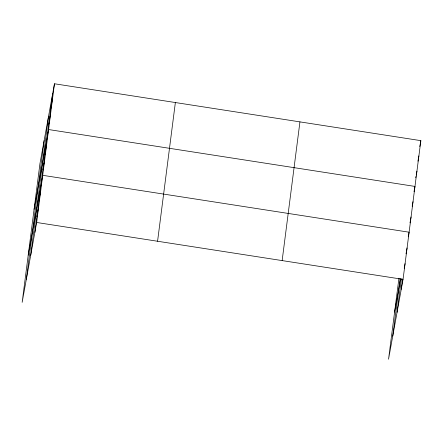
<?xml version="1.0" encoding="UTF-8"?>
<svg xmlns="http://www.w3.org/2000/svg" width="443" height="443" viewBox="0 0 443 443"><rect width="100%" height="100%" fill="white"/><g stroke="black" fill="none" stroke-linecap="round" stroke-linejoin="round"><path stroke-width="0.66" d="M26.347 279.267L44.139 140.553M30.667 255.484L48.464 116.769M34.864 232.398L52.656 93.683M54.461 83.766L39.948 163.633L22.15 302.347L36.664 222.48L54.461 83.766L420.85 140.653L403.052 279.367L388.539 359.234L398.933 278.237M157.575 241.252L175.367 102.538M282.147 260.595L299.939 121.88M392.736 336.148L400.145 278.37M397.055 312.365L401.352 278.874M401.253 289.285L402.565 279.029M50.701 108.939L52.501 99.027M48.741 124.201L50.546 114.283M34.072 209.412L48.586 129.544L414.975 186.425L414.017 191.714M44.826 154.718L46.631 144.8M42.871 169.974L44.671 160.061M28.202 255.185L42.716 175.317L409.105 232.204L408.263 236.828M38.895 200.956L40.701 191.038M36.88 216.677L38.679 206.759M419.77 146.6L420.85 140.653M417.932 161.197L418.89 155.908M415.733 177.781L415.971 176.458M416.215 175.135L416.935 171.17M412.178 206.311L413.02 201.687M409.98 222.895L410.224 221.572M410.462 220.249L411.06 216.943M394.591 312.071L400.588 279.079M406.004 253.872L406.248 252.549M406.486 251.231L407.089 247.925M404.232 268.27L405.074 263.646M36.664 222.48L403.052 279.367"/></g></svg>
